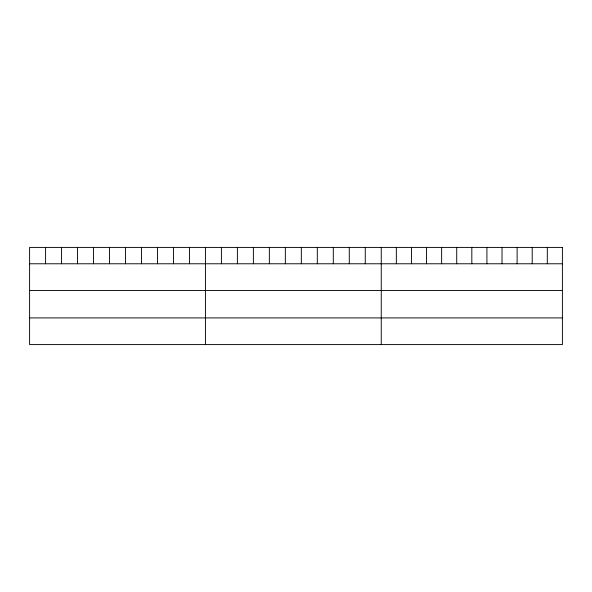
<?xml version="1.0" encoding="UTF-8"?>
<svg xmlns="http://www.w3.org/2000/svg" width="592" height="592" viewBox="0 0 592 592"><rect width="100%" height="100%" fill="white"/><g stroke="black" fill="none" stroke-linecap="round" stroke-linejoin="round"><path stroke-width="0.89" d="M29.6 263.773L562.4 263.773M29.6 290.443L562.4 290.443M29.6 317.919L562.4 317.919M547.304 247.412L547.304 263.773M532.208 247.412L532.208 263.773M517.112 247.412L517.112 263.773M502.016 247.412L502.016 263.773M486.92 247.412L486.92 263.773M471.824 247.412L471.824 263.773M456.728 247.412L456.728 263.773M441.632 247.412L441.632 263.773M426.536 247.412L426.536 263.773M411.44 247.412L411.44 263.773M396.344 247.412L396.344 263.773M381.248 247.412L381.248 344.588M365.264 247.412L365.264 263.773M349.28 247.412L349.28 263.773M333.296 247.412L333.296 263.773M317.312 247.412L317.312 263.773M301.328 247.412L301.328 263.773M285.344 247.412L285.344 263.773M269.36 247.412L269.36 263.773M253.376 247.412L253.376 263.773M237.392 247.412L237.392 263.773M221.408 247.412L221.408 263.773M205.424 247.412L205.424 344.588M189.44 247.412L189.44 263.773M173.456 247.412L173.456 263.773M157.472 247.412L157.472 263.773M141.488 247.412L141.488 263.773M125.504 247.412L125.504 263.773M109.52 247.412L109.52 263.773M93.536 247.412L93.536 263.773M77.552 247.412L77.552 263.773M61.568 247.412L61.568 263.773M45.584 247.412L45.584 263.773M562.4 247.412L29.6 247.412L29.6 344.588L562.4 344.588L562.4 247.412"/></g></svg>
